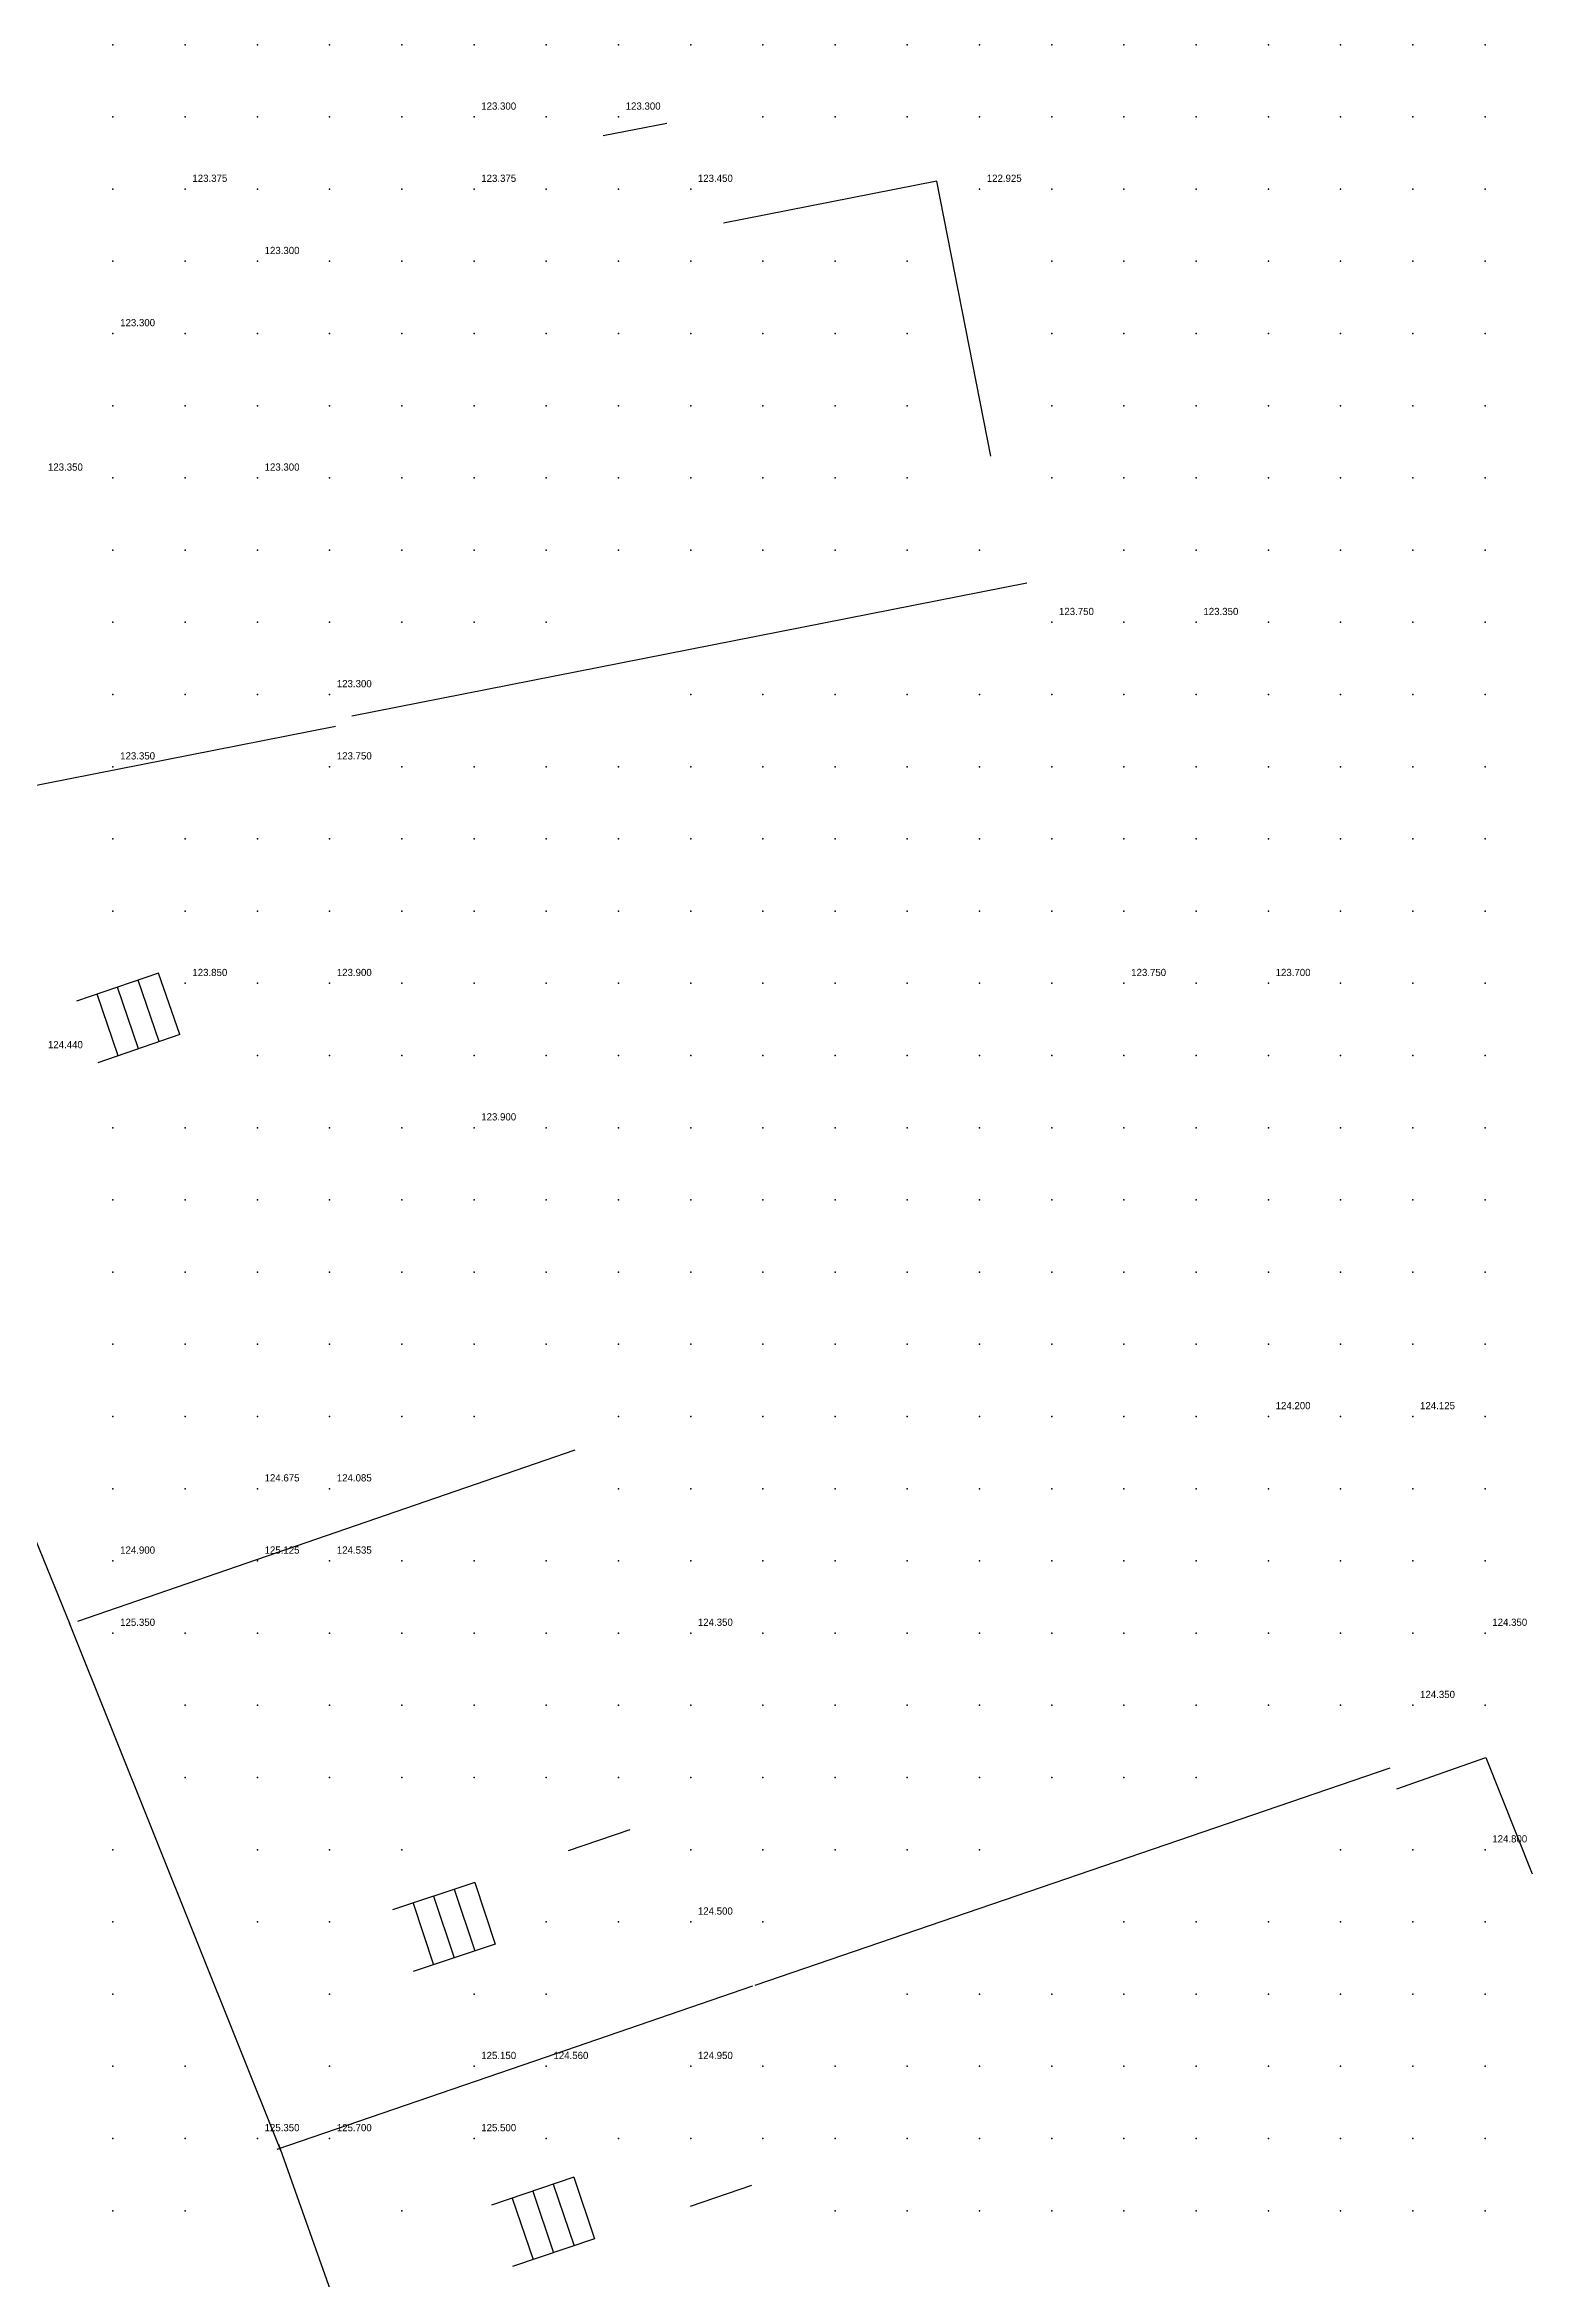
# Model space of a CAD drawing. Header units: metres. Extents: x 287878 to 288137, y 62805 to 63074.
# Drawn here: x 287890.06 to 287910.65, y 63011.05 to 63042 of the extents above; entities that cross this region are included whole.
import ezdxf

# ---------------------------------------------------------------- set-up
doc = ezdxf.new("R2010")
doc.units = ezdxf.units.M
for name, color, linetype in [('BARRIERS', 1, 'Continuous'), ('SURVEY_INTERP', 8, 'Continuous'), ('SURVEY_REAL', 3, 'Continuous')]:
    doc.layers.add(name, color=color, linetype=linetype)

msp = doc.modelspace()

# ---------------------------------------------------------------- linework, layer by layer
at = {"layer": 'BARRIERS'}
for p, q in [((287897.786, 63040.741), (287898.67, 63040.913)), ((287902.408, 63040.11), (287899.455, 63039.529)), ((287903.157, 63036.303), (287902.408, 63040.11)), ((287903.656, 63034.543), (287894.306, 63032.702)), ((287886.13, 63030.993), (287894.081, 63032.559)), ((287886.035, 63030.847), (287890.401, 63020.124)), ((287891.631, 63029.141), (287890.496, 63028.75)), ((287891.64, 63028.192), (287891.347, 63029.043)), ((287891.924, 63028.29), (287891.631, 63029.141)), ((287891.073, 63027.997), (287890.78, 63028.848)), ((287891.356, 63028.094), (287891.064, 63028.945)), ((287891.924, 63028.29), (287890.789, 63027.899)), ((287890.515, 63020.163), (287897.4, 63022.539)), ((287893.33, 63012.821), (287890.398, 63020.135)), ((287908.68, 63018.129), (287899.889, 63015.119)), ((287908.778, 63017.844), (287910.009, 63018.278)), ((287910.009, 63018.278), (287910.654, 63016.666)), ((287897.31, 63016.987), (287898.161, 63017.279)), ((287896.009, 63016.546), (287894.871, 63016.165)), ((287895.44, 63016.356), (287895.725, 63015.502)), ((287895.724, 63016.451), (287896.01, 63015.597)), ((287896.009, 63016.546), (287896.294, 63015.693)), ((287895.155, 63016.26), (287895.441, 63015.407)), ((287896.294, 63015.693), (287895.156, 63015.312)), ((287899.856, 63015.108), (287896.836, 63014.071)), ((287896.836, 63014.071), (287893.268, 63012.846)), ((287896.022, 63005.248), (287893.297, 63012.915)), ((287897.38, 63012.464), (287896.244, 63012.077)), ((287896.812, 63012.27), (287897.102, 63011.418)), ((287897.096, 63012.367), (287897.386, 63011.515)), ((287897.38, 63012.464), (287897.67, 63011.612)), ((287898.996, 63012.063), (287899.848, 63012.355)), ((287896.528, 63012.174), (287896.818, 63011.322)), ((287897.67, 63011.612), (287896.534, 63011.225))]:
    msp.add_line(p, q, dxfattribs=at)
at = {"layer": 'SURVEY_INTERP'}
for p in [(287891, 63042, 123.308), (287892, 63042, 123.281), (287893, 63042, 123.254), (287894, 63042, 123.235), (287895, 63042, 123.239), (287896, 63042, 123.25), (287897, 63042, 123.211), (287898, 63042, 123.141), (287899, 63042, 123.067), (287900, 63042, 122.998), (287901, 63042, 122.935), (287902, 63042, 122.878), (287903, 63042, 122.825), (287904, 63042, 122.775), (287905, 63042, 122.725), (287906, 63042, 122.676), (287907, 63042, 122.627), (287908, 63042, 122.578), (287909, 63042, 122.531), (287910, 63042, 122.487), (287891, 63041, 123.308), (287892, 63041, 123.317), (287893, 63041, 123.286), (287894, 63041, 123.263), (287895, 63041, 123.279), (287897, 63041, 123.265), (287900, 63041, 123.031), (287901, 63041, 122.971), (287902, 63041, 122.918), (287903, 63041, 122.87), (287904, 63041, 122.825), (287905, 63041, 122.78), (287906, 63041, 122.733), (287907, 63041, 122.686), (287908, 63041, 122.638), (287909, 63041, 122.593), (287910, 63041, 122.553), (287891, 63040, 123.321), (287893, 63040, 123.308), (287894, 63040, 123.279), (287895, 63040, 123.301), (287897, 63040, 123.289), (287898, 63040, 123.199), (287904, 63040, 122.883), (287905, 63040, 122.842), (287906, 63040, 122.799), (287907, 63040, 122.752), (287908, 63040, 122.703), (287909, 63040, 122.657), (287910, 63040, 122.62), (287891, 63039, 123.302), (287892, 63039, 123.311), (287894, 63039, 123.283), (287895, 63039, 123.281), (287896, 63039, 123.299), (287897, 63039, 123.258), (287898, 63039, 123.193), (287899, 63039, 123.132), (287900, 63039, 123.082), (287901, 63039, 123.041), (287902, 63039, 123.009), (287904, 63039, 122.951), (287905, 63039, 122.917), (287906, 63039, 122.875), (287907, 63039, 122.827), (287908, 63039, 122.774), (287909, 63039, 122.724), (287910, 63039, 122.685), (287892, 63038, 123.294), (287893, 63038, 123.288), (287894, 63038, 123.275), (287895, 63038, 123.261), (287896, 63038, 123.248), (287897, 63038, 123.222), (287898, 63038, 123.182), (287899, 63038, 123.141), (287900, 63038, 123.107), (287901, 63038, 123.082), (287902, 63038, 123.066), (287904, 63038, 123.037), (287905, 63038, 123.009), (287906, 63038, 122.967), (287907, 63038, 122.913), (287908, 63038, 122.853), (287909, 63038, 122.794), (287910, 63038, 122.747), (287891, 63037, 123.304), (287892, 63037, 123.294), (287893, 63037, 123.289), (287894, 63037, 123.276), (287895, 63037, 123.257), (287896, 63037, 123.236), (287897, 63037, 123.212), (287898, 63037, 123.184), (287899, 63037, 123.157), (287900, 63037, 123.137), (287901, 63037, 123.13), (287902, 63037, 123.137), (287904, 63037, 123.149), (287905, 63037, 123.124), (287906, 63037, 123.077), (287907, 63037, 123.014), (287908, 63037, 122.94), (287909, 63037, 122.866), (287910, 63037, 122.805), (287891, 63036, 123.322), (287892, 63036, 123.3), (287894, 63036, 123.287), (287895, 63036, 123.264), (287896, 63036, 123.242), (287897, 63036, 123.22), (287898, 63036, 123.198), (287899, 63036, 123.181), (287900, 63036, 123.174), (287901, 63036, 123.186), (287902, 63036, 123.223), (287904, 63036, 123.304), (287905, 63036, 123.265), (287906, 63036, 123.203), (287907, 63036, 123.126), (287908, 63036, 123.032), (287909, 63036, 122.94), (287910, 63036, 122.862), (287891, 63035, 123.327), (287892, 63035, 123.31), (287893, 63035, 123.301), (287894, 63035, 123.294), (287895, 63035, 123.28), (287896, 63035, 123.262), (287897, 63035, 123.242), (287898, 63035, 123.224), (287899, 63035, 123.212), (287900, 63035, 123.214), (287901, 63035, 123.242), (287902, 63035, 123.315), (287903, 63035, 123.447), (287905, 63035, 123.406), (287906, 63035, 123.314), (287907, 63035, 123.235), (287908, 63035, 123.118), (287909, 63035, 123.009), (287910, 63035, 122.919), (287891, 63034, 123.351), (287892, 63034, 123.34), (287893, 63034, 123.33), (287894, 63034, 123.322), (287895, 63034, 123.311), (287896, 63034, 123.295), (287897, 63034, 123.276), (287905, 63034, 123.475), (287907, 63034, 123.294), (287908, 63034, 123.176), (287909, 63034, 123.068), (287910, 63034, 122.975), (287891, 63033, 123.41), (287892, 63033, 123.399), (287893, 63033, 123.391), (287899, 63033, 123.289), (287900, 63033, 123.289), (287901, 63033, 123.312), (287902, 63033, 123.375), (287903, 63033, 123.485), (287904, 63033, 123.557), (287905, 63033, 123.438), (287906, 63033, 123.347), (287907, 63033, 123.292), (287908, 63033, 123.209), (287909, 63033, 123.118), (287910, 63033, 123.03), (287895, 63032, 123.455), (287896, 63032, 123.422), (287897, 63032, 123.388), (287898, 63032, 123.356), (287899, 63032, 123.334), (287900, 63032, 123.325), (287901, 63032, 123.334), (287902, 63032, 123.365), (287903, 63032, 123.408), (287904, 63032, 123.429), (287905, 63032, 123.404), (287906, 63032, 123.363), (287907, 63032, 123.319), (287908, 63032, 123.257), (287909, 63032, 123.177), (287910, 63032, 123.09), (287891, 63031, 123.63), (287892, 63031, 123.61), (287893, 63031, 123.611), (287894, 63031, 123.611), (287895, 63031, 123.574), (287896, 63031, 123.517), (287897, 63031, 123.463), (287898, 63031, 123.418), (287899, 63031, 123.384), (287900, 63031, 123.365), (287901, 63031, 123.363), (287902, 63031, 123.381), (287903, 63031, 123.412), (287904, 63031, 123.446), (287905, 63031, 123.461), (287906, 63031, 123.445), (287907, 63031, 123.415), (287908, 63031, 123.35), (287909, 63031, 123.256), (287910, 63031, 123.158), (287891, 63030, 123.801), (287892, 63030, 123.737), (287893, 63030, 123.748), (287894, 63030, 123.786), (287895, 63030, 123.715), (287896, 63030, 123.619), (287897, 63030, 123.547), (287898, 63030, 123.487), (287899, 63030, 123.439), (287900, 63030, 123.409), (287901, 63030, 123.4), (287902, 63030, 123.415), (287903, 63030, 123.461), (287904, 63030, 123.546), (287905, 63030, 123.612), (287906, 63030, 123.574), (287907, 63030, 123.574), (287908, 63030, 123.483), (287909, 63030, 123.345), (287910, 63030, 123.228), (287893, 63029, 123.829), (287895, 63029, 123.802), (287896, 63029, 123.708), (287897, 63029, 123.637), (287898, 63029, 123.56), (287899, 63029, 123.497), (287900, 63029, 123.455), (287901, 63029, 123.438), (287902, 63029, 123.45), (287903, 63029, 123.503), (287904, 63029, 123.627), (287906, 63029, 123.647), (287908, 63029, 123.574), (287909, 63029, 123.409), (287910, 63029, 123.29), (287893, 63028, 123.832), (287894, 63028, 123.834), (287895, 63028, 123.809), (287896, 63028, 123.81), (287897, 63028, 123.739), (287898, 63028, 123.633), (287899, 63028, 123.552), (287900, 63028, 123.501), (287901, 63028, 123.476), (287902, 63028, 123.478), (287903, 63028, 123.513), (287904, 63028, 123.586), (287905, 63028, 123.641), (287906, 63028, 123.611), (287907, 63028, 123.608), (287908, 63028, 123.54), (287909, 63028, 123.436), (287910, 63028, 123.344), (287891, 63027, 124.094), (287892, 63027, 123.926), (287893, 63027, 123.846), (287894, 63027, 123.82), (287895, 63027, 123.839), (287897, 63027, 123.809), (287898, 63027, 123.685), (287899, 63027, 123.599), (287900, 63027, 123.545), (287901, 63027, 123.514), (287902, 63027, 123.506), (287903, 63027, 123.519), (287904, 63027, 123.547), (287905, 63027, 123.569), (287906, 63027, 123.57), (287907, 63027, 123.56), (287908, 63027, 123.529), (287909, 63027, 123.476), (287910, 63027, 123.411), (287891, 63026, 124.002), (287892, 63026, 123.94), (287893, 63026, 123.891), (287894, 63026, 123.855), (287895, 63026, 123.841), (287896, 63026, 123.843), (287897, 63026, 123.79), (287898, 63026, 123.708), (287899, 63026, 123.639), (287900, 63026, 123.589), (287901, 63026, 123.557), (287902, 63026, 123.542), (287903, 63026, 123.544), (287904, 63026, 123.56), (287905, 63026, 123.582), (287906, 63026, 123.604), (287907, 63026, 123.614), (287908, 63026, 123.605), (287909, 63026, 123.572), (287910, 63026, 123.513), (287891, 63025, 124.032), (287892, 63025, 124.017), (287893, 63025, 123.987), (287894, 63025, 123.94), (287895, 63025, 123.887), (287896, 63025, 123.84), (287897, 63025, 123.791), (287898, 63025, 123.735), (287899, 63025, 123.683), (287900, 63025, 123.639), (287901, 63025, 123.606), (287902, 63025, 123.588), (287903, 63025, 123.587), (287904, 63025, 123.608), (287905, 63025, 123.653), (287906, 63025, 123.716), (287907, 63025, 123.76), (287908, 63025, 123.76), (287909, 63025, 123.733), (287910, 63025, 123.66), (287891, 63024, 124.158), (287892, 63024, 124.166), (287893, 63024, 124.146), (287894, 63024, 124.077), (287895, 63024, 123.988), (287896, 63024, 123.905), (287897, 63024, 123.84), (287898, 63024, 123.789), (287899, 63024, 123.745), (287900, 63024, 123.703), (287901, 63024, 123.666), (287902, 63024, 123.642), (287903, 63024, 123.639), (287904, 63024, 123.669), (287905, 63024, 123.747), (287906, 63024, 123.888), (287907, 63024, 123.995), (287908, 63024, 123.948), (287909, 63024, 123.954), (287910, 63024, 123.842), (287891, 63023, 124.348), (287892, 63023, 124.363), (287893, 63023, 124.367), (287894, 63023, 124.193), (287895, 63023, 124.087), (287896, 63023, 123.985), (287898, 63023, 123.867), (287899, 63023, 123.833), (287900, 63023, 123.79), (287901, 63023, 123.74), (287902, 63023, 123.702), (287903, 63023, 123.691), (287904, 63023, 123.72), (287905, 63023, 123.813), (287906, 63023, 124.009), (287908, 63023, 124.05), (287910, 63023, 123.964), (287891, 63022, 124.625), (287892, 63022, 124.524), (287898, 63022, 123.973), (287899, 63022, 123.969), (287900, 63022, 123.913), (287901, 63022, 123.831), (287902, 63022, 123.767), (287903, 63022, 123.739), (287904, 63022, 123.753), (287905, 63022, 123.82), (287906, 63022, 123.943), (287907, 63022, 124.035), (287908, 63022, 124.007), (287909, 63022, 124.019), (287910, 63022, 123.968), (287895, 63021, 124.14), (287896, 63021, 124.069), (287897, 63021, 124.049), (287898, 63021, 124.114), (287899, 63021, 124.184), (287900, 63021, 124.08), (287901, 63021, 123.93), (287902, 63021, 123.832), (287903, 63021, 123.783), (287904, 63021, 123.777), (287905, 63021, 123.812), (287906, 63021, 123.876), (287907, 63021, 123.939), (287908, 63021, 123.994), (287909, 63021, 124.068), (287910, 63021, 124.128), (287892, 63020, 124.523), (287893, 63020, 124.342), (287894, 63020, 124.223), (287895, 63020, 124.139), (287896, 63020, 124.09), (287897, 63020, 124.099), (287898, 63020, 124.213), (287900, 63020, 124.194), (287901, 63020, 124.002), (287902, 63020, 123.887), (287903, 63020, 123.824), (287904, 63020, 123.802), (287905, 63020, 123.817), (287906, 63020, 123.865), (287907, 63020, 123.949), (287908, 63020, 124.079), (287909, 63020, 124.209), (287892, 63019, 124.404), (287893, 63019, 124.281), (287894, 63019, 124.195), (287895, 63019, 124.139), (287896, 63019, 124.114), (287897, 63019, 124.128), (287898, 63019, 124.185), (287899, 63019, 124.232), (287900, 63019, 124.154), (287901, 63019, 124.032), (287902, 63019, 123.932), (287903, 63019, 123.864), (287904, 63019, 123.83), (287905, 63019, 123.831), (287906, 63019, 123.873), (287907, 63019, 123.971), (287908, 63019, 124.16), (287910, 63019, 124.217), (287892, 63018, 124.326), (287893, 63018, 124.239), (287894, 63018, 124.187), (287895, 63018, 124.162), (287896, 63018, 124.16), (287897, 63018, 124.179), (287898, 63018, 124.209), (287899, 63018, 124.216), (287900, 63018, 124.168), (287901, 63018, 124.078), (287902, 63018, 123.982), (287903, 63018, 123.906), (287904, 63018, 123.86), (287905, 63018, 123.847), (287906, 63018, 123.874), (287891, 63017, 124.37), (287893, 63017, 124.225), (287894, 63017, 124.212), (287895, 63017, 124.22), (287899, 63017, 124.378), (287900, 63017, 124.297), (287901, 63017, 124.165), (287902, 63017, 124.046), (287903, 63017, 123.953), (287908, 63017, 123.976), (287909, 63017, 124.021), (287891, 63016, 124.276), (287893, 63016, 124.242), (287894, 63016, 124.279), (287897, 63016, 124.399), (287898, 63016, 124.449), (287900, 63016, 124.414), (287905, 63016, 123.885), (287906, 63016, 123.876), (287907, 63016, 123.898), (287908, 63016, 123.943), (287909, 63016, 124.003), (287910, 63016, 124.07), (287891, 63015, 124.209), (287894, 63015, 124.401), (287896, 63015, 124.603), (287897, 63015, 124.57), (287902, 63015, 124.174), (287903, 63015, 124.051), (287904, 63015, 123.963), (287905, 63015, 123.909), (287906, 63015, 123.888), (287907, 63015, 123.902), (287908, 63015, 123.955), (287909, 63015, 124.062), (287910, 63015, 124.243), (287891, 63014, 124.171), (287892, 63014, 124.238), (287894, 63014, 124.56), (287900, 63014, 124.673), (287901, 63014, 124.399), (287902, 63014, 124.225), (287903, 63014, 124.098), (287904, 63014, 124.001), (287905, 63014, 123.935), (287906, 63014, 123.903), (287907, 63014, 123.91), (287908, 63014, 123.969), (287909, 63014, 124.108), (287910, 63014, 124.385), (287891, 63013, 124.152), (287892, 63013, 124.248), (287897, 63013, 125.058), (287898, 63013, 124.736), (287899, 63013, 124.729), (287900, 63013, 124.589), (287901, 63013, 124.413), (287902, 63013, 124.274), (287903, 63013, 124.15), (287904, 63013, 124.043), (287905, 63013, 123.962), (287906, 63013, 123.917), (287907, 63013, 123.913), (287908, 63013, 123.96), (287909, 63013, 124.074), (287910, 63013, 124.264), (287891, 63012, 124.143), (287892, 63012, 124.251), (287895, 63012, 124.916), (287901, 63012, 124.461), (287902, 63012, 124.358), (287903, 63012, 124.221), (287904, 63012, 124.09), (287905, 63012, 123.99), (287906, 63012, 123.928), (287907, 63012, 123.907), (287908, 63012, 123.931), (287909, 63012, 123.999), (287910, 63012, 124.097)]:
    msp.add_point(p, dxfattribs=at)
at = {"layer": 'SURVEY_REAL'}
for p in [(287896, 63041, 123.3), (287898, 63041, 123.3), (287892, 63040, 123.375), (287896, 63040, 123.375), (287899, 63040, 123.45), (287903, 63040, 122.925), (287893, 63039, 123.3), (287891, 63038, 123.3), (287893, 63036, 123.3), (287904, 63034, 123.75), (287906, 63034, 123.35), (287894, 63033, 123.3), (287891, 63032, 123.35), (287894, 63032, 123.75), (287892, 63029, 123.85), (287894, 63029, 123.9), (287905, 63029, 123.75), (287907, 63029, 123.7), (287896, 63027, 123.9), (287907, 63023, 124.2), (287909, 63023, 124.125), (287893, 63022, 124.675), (287894, 63022, 124.085), (287891, 63021, 124.9), (287893, 63021, 125.125), (287894, 63021, 124.535), (287891, 63020, 125.35), (287899, 63020, 124.35), (287910, 63020, 124.35), (287909, 63019, 124.35), (287910, 63017, 124.8), (287899, 63016, 124.5), (287896, 63014, 125.15), (287897, 63014, 124.56), (287899, 63014, 124.95), (287893, 63013, 125.35), (287894, 63013, 125.7), (287896, 63013, 125.5)]:
    msp.add_point(p, dxfattribs=at)

# ---------------------------------------------------------------- texts
for s, p in [('123.300', (287896.1, 63041.1, 123.3)), ('123.300', (287898.1, 63041.1, 123.3)), ('123.375', (287892.1, 63040.1, 123.375)), ('123.375', (287896.1, 63040.1, 123.375)), ('123.450', (287899.1, 63040.1, 123.45)), ('122.925', (287903.1, 63040.1, 122.925)), ('123.300', (287893.1, 63039.1, 123.3)), ('123.300', (287891.1, 63038.1, 123.3)), ('123.350', (287890.1, 63036.1, 123.35)), ('123.300', (287893.1, 63036.1, 123.3)), ('123.750', (287904.1, 63034.1, 123.75)), ('123.350', (287906.1, 63034.1, 123.35)), ('123.300', (287894.1, 63033.1, 123.3)), ('123.350', (287891.1, 63032.1, 123.35)), ('123.750', (287894.1, 63032.1, 123.75)), ('123.850', (287892.1, 63029.1, 123.85)), ('123.900', (287894.1, 63029.1, 123.9)), ('123.750', (287905.1, 63029.1, 123.75)), ('123.700', (287907.1, 63029.1, 123.7)), ('124.440', (287890.1, 63028.1, 124.44)), ('123.900', (287896.1, 63027.1, 123.9)), ('124.200', (287907.1, 63023.1, 124.2)), ('124.125', (287909.1, 63023.1, 124.125)), ('124.675', (287893.1, 63022.1, 124.675)), ('124.085', (287894.1, 63022.1, 124.085)), ('124.900', (287891.1, 63021.1, 124.9)), ('125.125', (287893.1, 63021.1, 125.125)), ('124.535', (287894.1, 63021.1, 124.535)), ('125.350', (287891.1, 63020.1, 125.35)), ('124.350', (287899.1, 63020.1, 124.35)), ('124.350', (287910.1, 63020.1, 124.35)), ('124.350', (287909.1, 63019.1, 124.35)), ('124.800', (287910.1, 63017.1, 124.8)), ('124.500', (287899.1, 63016.1, 124.5)), ('125.150', (287896.1, 63014.1, 125.15)), ('124.560', (287897.1, 63014.1, 124.56)), ('124.950', (287899.1, 63014.1, 124.95)), ('125.350', (287893.1, 63013.1, 125.35)), ('125.700', (287894.1, 63013.1, 125.7)), ('125.500', (287896.1, 63013.1, 125.5))]:
    msp.add_text(s, height=0.1, dxfattribs=at).set_placement(p)

doc.saveas('drawing.dxf')
